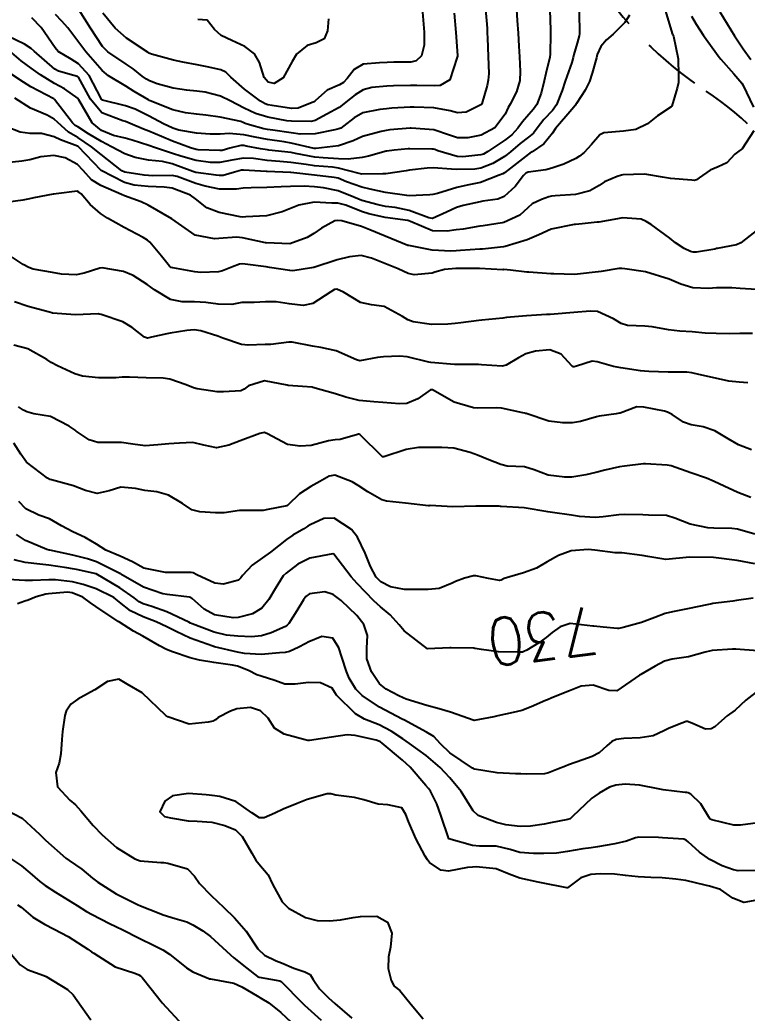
# Model space of a CAD drawing. Header units: metres. Extents: x 298520 to 308411, y 7433745 to 7450750.
# Drawn here: x 303400.5 to 303461.8, y 7440379.2 to 7440462.9 of the extents above; entities that cross this region are included whole.
import ezdxf
from ezdxf.enums import TextEntityAlignment as Align

# ---------------------------------------------------------------- set-up
doc = ezdxf.new("R2010")
doc.units = ezdxf.units.M
doc.header["$LTSCALE"] = 10
doc.linetypes.add('DASHED', pattern=[0.75, 0.5, -0.25])
for name, color, linetype in [('Cotas', 45, 'Continuous'), ('Curvas de Nivel 1m', 11, 'Continuous'), ('Curvas de Nivel 5m', 15, 'Continuous'), ('Vias Secundárias', 230, 'DASHED')]:
    doc.layers.add(name, color=color, linetype=linetype)
doc.styles.add('Style-STANDARD', font='STANDARD.shx')

msp = doc.modelspace()

# ---------------------------------------------------------------- linework, layer by layer
at = {"layer": 'Curvas de Nivel 1m', "flags": 128}
for points, elevation in [([(303445.165, 7440463.763), (303445.217, 7440462.031), (303445.22, 7440461.763), (303445.209, 7440460.01), (303445.171, 7440459.763), (303444.817, 7440458.389), (303444.696, 7440457.767), (303444.451, 7440456.736), (303444.077, 7440455.773), (303443.802, 7440455.373), (303443.394, 7440454.938), (303442.85, 7440454.324), (303442.478, 7440453.789), (303441.959, 7440453.213), (303441.373, 7440452.763), (303439.948, 7440451.821), (303439.584, 7440451.602), (303439.358, 7440451.53), (303437.835, 7440451.366), (303437.356, 7440451.402), (303435.713, 7440451.875), (303435.461, 7440451.976), (303435.364, 7440452.01), (303435.224, 7440452.022), (303433.364, 7440452.035), (303433.237, 7440452.028), (303432.043, 7440451.913), (303431.431, 7440451.851), (303431.362, 7440451.837), (303429.869, 7440451.429), (303429.353, 7440451.305), (303428.157, 7440451.156), (303427.351, 7440451.198), (303426.067, 7440451.275), (303425.353, 7440451.346), (303423.719, 7440451.655), (303423.358, 7440451.716), (303421.468, 7440451.932), (303421.362, 7440451.948), (303420.776, 7440452.049), (303419.57, 7440452.272), (303419.365, 7440452.315), (303419.12, 7440452.318), (303418.197, 7440452.082), (303417.543, 7440451.905), (303417.36, 7440451.889), (303415.518, 7440451.96), (303415.361, 7440451.987), (303414.891, 7440452.125), (303413.368, 7440452.688), (303412.437, 7440453.084), (303411.377, 7440453.53), (303410.917, 7440453.705), (303409.796, 7440454.184), (303409.385, 7440454.352), (303409.174, 7440454.405), (303407.396, 7440455.086), (303406.45, 7440456.22), (303405.431, 7440458.069), (303405.349, 7440458.149), (303405.034, 7440458.236), (303403.761, 7440458.58), (303403.438, 7440458.753), (303401.713, 7440460.277), (303401.456, 7440460.498), (303400.872, 7440460.878), (303399.471, 7440461.543)], 743), ([(303447.629, 7440463.601), (303447.679, 7440461.728), (303447.651, 7440461.557), (303447.471, 7440460.955), (303447.188, 7440460.003), (303447.135, 7440459.735), (303447.023, 7440459.31), (303446.457, 7440457.745), (303446.202, 7440456.968), (303445.741, 7440455.755), (303445.398, 7440455.28), (303444.659, 7440454.499), (303444.104, 7440453.773), (303443.782, 7440453.373), (303443.375, 7440453.03), (303442.681, 7440452.476), (303441.86, 7440451.795), (303441.582, 7440451.575), (303441.357, 7440451.405), (303440.353, 7440450.81), (303439.342, 7440450.412), (303438.853, 7440450.322), (303437.34, 7440450.294), (303436.872, 7440450.325), (303435.341, 7440450.429), (303434.817, 7440450.409), (303433.338, 7440450.234), (303433.047, 7440450.194), (303431.333, 7440449.935), (303431.317, 7440449.937), (303431.094, 7440449.924), (303429.332, 7440449.908), (303429.094, 7440449.952), (303427.34, 7440450.412), (303426.839, 7440450.479), (303425.342, 7440450.615), (303424.638, 7440450.713), (303423.346, 7440450.88), (303422.406, 7440450.97), (303421.348, 7440451.068), (303420.188, 7440451.22), (303419.35, 7440451.239), (303418.356, 7440451.072), (303417.345, 7440450.9), (303416.555, 7440450.891), (303415.347, 7440451.063), (303414.076, 7440451.409), (303413.356, 7440451.65), (303411.856, 7440452.155), (303411.364, 7440452.317), (303409.953, 7440452.766), (303409.37, 7440452.929), (303408.4, 7440453.173), (303407.377, 7440453.587), (303406.586, 7440454.218), (303405.477, 7440456.164), (303405.443, 7440456.23), (303405.413, 7440456.271), (303404.27, 7440457.096), (303403.426, 7440457.537), (303402.222, 7440458.272), (303401.439, 7440458.848), (303400.616, 7440459.463), (303399.611, 7440460.308)], 742), ([(303451.88, 7440463.296), (303451.493, 7440462.699), (303450.506, 7440461.695), (303449.955, 7440461.226), (303449.467, 7440460.677), (303449.17, 7440460), (303449.092, 7440459.714), (303448.748, 7440458.408), (303448.498, 7440457.719), (303448.155, 7440456.99), (303447.405, 7440455.85), (303447.367, 7440455.767), (303447.343, 7440455.731), (303447.021, 7440455.358), (303445.654, 7440453.756), (303445.379, 7440453.362), (303444.667, 7440452.47), (303443.691, 7440451.777), (303443.474, 7440451.666), (303443.36, 7440451.595), (303442.347, 7440450.791), (303441.336, 7440450.024), (303441.195, 7440449.943), (303440.899, 7440449.807), (303439.327, 7440449.205), (303438.203, 7440448.962), (303437.322, 7440448.776), (303435.704, 7440448.262), (303435.316, 7440448.175), (303435.041, 7440448.157), (303433.315, 7440448.087), (303433.123, 7440448.093), (303431.317, 7440448.365), (303430.025, 7440448.645), (303429.321, 7440448.805), (303428.027, 7440449.261), (303427.329, 7440449.552), (303426.989, 7440449.634), (303425.331, 7440449.813), (303423.594, 7440450.017), (303423.333, 7440450.046), (303423.304, 7440450.05), (303421.334, 7440450.12), (303421.253, 7440450.123), (303419.336, 7440450.245), (303419.176, 7440450.231), (303418.585, 7440450.077), (303417.62, 7440449.797), (303417.33, 7440449.784), (303417.055, 7440449.819), (303415.332, 7440450.054), (303415.084, 7440450.122), (303413.342, 7440450.774), (303412.52, 7440450.974), (303411.347, 7440451.091), (303410.223, 7440451.304), (303409.354, 7440451.626), (303408.229, 7440452.201), (303407.367, 7440452.661), (303406.285, 7440453.31), (303405.379, 7440453.885), (303405.168, 7440454.02), (303404.935, 7440454.237), (303403.412, 7440456.2), (303403.349, 7440456.261), (303401.423, 7440457.274), (303400.789, 7440457.652), (303399.818, 7440458.304)], 741), ([(303442.359, 7440463.791), (303442.423, 7440462.861), (303442.492, 7440461.79), (303442.548, 7440460.707), (303442.602, 7440459.789), (303442.677, 7440458.552), (303442.631, 7440457.788), (303442.35, 7440456.859), (303441.816, 7440455.796), (303441.668, 7440455.53), (303441.395, 7440454.97), (303440.524, 7440453.813), (303439.377, 7440453.2), (303438.254, 7440452.961), (303437.374, 7440452.98), (303436.706, 7440453.19), (303435.38, 7440453.627), (303433.488, 7440453.792), (303433.382, 7440453.788), (303431.668, 7440453.629), (303431.38, 7440453.586), (303430.954, 7440453.502), (303429.374, 7440453.079), (303428.602, 7440452.726), (303427.366, 7440452.305), (303425.437, 7440452.073), (303425.364, 7440452.062), (303425.295, 7440452.069), (303423.368, 7440452.529), (303422.762, 7440452.633), (303421.371, 7440452.817), (303420.329, 7440453.012), (303419.374, 7440453.213), (303418.125, 7440453.333), (303417.375, 7440453.286), (303416.536, 7440453.264), (303415.375, 7440453.363), (303413.902, 7440453.61), (303413.379, 7440453.784), (303412.611, 7440454.148), (303411.392, 7440454.787), (303410.208, 7440455.37), (303409.405, 7440455.672), (303407.469, 7440456.152), (303407.412, 7440456.177), (303407.385, 7440456.21), (303407.355, 7440456.269), (303406.324, 7440458.221), (303405.443, 7440459.205), (303404.814, 7440459.607), (303403.736, 7440460.256), (303403.457, 7440460.552), (303402.291, 7440462.272), (303401.491, 7440463.087)], 744), ([(303437.108, 7440463.464), (303437.241, 7440461.854), (303437.397, 7440459.908), (303437.385, 7440459.851), (303437.357, 7440459.756), (303436.744, 7440457.86), (303435.926, 7440457.371), (303435.425, 7440457.338), (303433.943, 7440457.377), (303433.425, 7440457.371), (303431.993, 7440457.345), (303431.424, 7440457.317), (303430.162, 7440457.199), (303429.419, 7440457.002), (303428.772, 7440456.597), (303427.981, 7440455.964), (303427.658, 7440455.71), (303427.399, 7440455.534), (303426.38, 7440454.972), (303425.387, 7440454.43), (303425.046, 7440454.343), (303423.386, 7440454.369), (303423.005, 7440454.406), (303421.39, 7440454.707), (303420.363, 7440455.026), (303419.397, 7440455.46), (303418.232, 7440456.082), (303417.409, 7440456.487), (303416.122, 7440456.812), (303415.421, 7440456.901), (303414.551, 7440456.999), (303413.423, 7440457.166), (303412.065, 7440457.515), (303411.429, 7440457.766), (303411.173, 7440457.907), (303410.814, 7440458.169), (303410.039, 7440458.781), (303409.443, 7440459.182), (303407.909, 7440460.205), (303407.46, 7440460.669), (303406.439, 7440462.22), (303405.498, 7440463.717)], 746), ([(303434.41, 7440463.891), (303434.49, 7440462.893), (303434.567, 7440461.889), (303434.582, 7440460.773), (303434.358, 7440459.891), (303433.898, 7440459.446), (303433.447, 7440459.347), (303432.026, 7440459.335), (303431.447, 7440459.313), (303430.817, 7440459.3), (303429.445, 7440459.191), (303428.666, 7440458.733), (303428.075, 7440457.964), (303427.764, 7440457.631), (303427.425, 7440457.442), (303426.408, 7440456.995), (303425.405, 7440456.121), (303425.346, 7440456.058), (303425.27, 7440456.001), (303423.956, 7440455.456), (303423.397, 7440455.426), (303421.75, 7440455.686), (303421.4, 7440455.756), (303421.184, 7440455.826), (303420.783, 7440456.049), (303419.418, 7440457.074), (303418.275, 7440458.082), (303417.85, 7440458.499), (303417.439, 7440458.708), (303416.273, 7440458.94), (303415.443, 7440459.109), (303414.234, 7440459.343), (303413.447, 7440459.515), (303411.596, 7440460.014), (303411.452, 7440460.072), (303411.395, 7440460.103), (303411.301, 7440460.162), (303409.471, 7440461.369), (303408.533, 7440462.2), (303407.496, 7440463.469)], 747), ([(303457.108, 7440463.225), (303457.492, 7440462.547), (303458.132, 7440461.604), (303459.455, 7440459.762), (303459.593, 7440459.589), (303460.666, 7440458.353), (303461.34, 7440457.571), (303461.431, 7440457.442), (303462.345, 7440455.556)], 739), ([(303459.503, 7440463.59), (303460.748, 7440461.577), (303461.466, 7440460.458), (303462.101, 7440459.56)], 738), ([(303426.511, 7440463.003), (303426.424, 7440461.986), (303426.15, 7440461.313), (303425.467, 7440460.971), (303424.718, 7440460.754), (303423.814, 7440460.016), (303423.447, 7440459.404), (303422.689, 7440458.027), (303421.923, 7440457.537), (303421.427, 7440457.674), (303421.076, 7440458.045), (303420.706, 7440459.312), (303420.27, 7440460.058), (303419.462, 7440460.659), (303418.367, 7440461.183), (303417.476, 7440461.605), (303416.893, 7440462.099), (303416.27, 7440462.888), (303415.491, 7440462.958)], 748), ([(303462.369, 7440453.555), (303461.368, 7440452.052), (303461.1, 7440451.839), (303460.774, 7440451.576), (303460.083, 7440450.852), (303459.347, 7440450.521), (303458.692, 7440450.248), (303457.765, 7440449.606), (303457.521, 7440449.418), (303457.331, 7440449.381), (303457.124, 7440449.406), (303455.332, 7440449.541), (303454.652, 7440449.647), (303453.336, 7440449.88), (303453.107, 7440449.893), (303451.335, 7440449.852), (303451.2, 7440449.826), (303450.842, 7440449.695), (303449.781, 7440449.252), (303449.325, 7440448.961), (303448.543, 7440448.495), (303447.318, 7440448.195), (303445.629, 7440448.068), (303445.316, 7440448.05), (303445.075, 7440448.003), (303444.462, 7440447.769), (303443.691, 7440447.393), (303443.302, 7440447.055), (303442.625, 7440446.455), (303441.283, 7440445.834), (303441.266, 7440445.828), (303441.157, 7440445.811), (303439.557, 7440445.55), (303439.28, 7440445.506), (303437.86, 7440445.262), (303437.276, 7440445.203), (303436.51, 7440445.096), (303435.275, 7440445.131), (303433.433, 7440445.898), (303433.284, 7440445.971), (303433.197, 7440445.988), (303431.296, 7440446.261), (303429.904, 7440446.546), (303429.301, 7440446.744), (303427.985, 7440447.285), (303427.308, 7440447.446), (303426.792, 7440447.462), (303425.308, 7440447.528), (303424.021, 7440447.298), (303423.303, 7440447.005), (303422.601, 7440446.726), (303421.296, 7440446.391), (303419.532, 7440446.303), (303419.295, 7440446.291), (303419.063, 7440446.304), (303417.299, 7440446.68), (303416.252, 7440447.056), (303415.31, 7440447.819), (303414.877, 7440448.124), (303413.319, 7440448.728), (303412.649, 7440448.817), (303411.32, 7440448.862), (303410.122, 7440448.979), (303409.323, 7440449.201), (303407.333, 7440450.21), (303405.402, 7440452.23), (303405.363, 7440452.254), (303403.922, 7440452.805), (303403.371, 7440453.058), (303402.31, 7440453.335), (303401.373, 7440453.325), (303400.524, 7440453.442), (303399.379, 7440453.903)], 739), ([(303463.106, 7440445.543), (303461.268, 7440444.109), (303460.903, 7440443.937), (303459.263, 7440443.629), (303459.229, 7440443.624), (303459.064, 7440443.592), (303457.536, 7440443.331), (303457.26, 7440443.322), (303457.023, 7440443.376), (303456.49, 7440443.622), (303455.76, 7440444.125), (303455.272, 7440444.502), (303453.704, 7440445.656), (303453.287, 7440445.916), (303452.861, 7440446.095), (303451.291, 7440446.225), (303450.858, 7440446.126), (303449.285, 7440445.861), (303449.146, 7440445.85), (303447.88, 7440445.724), (303447.345, 7440445.667), (303447.282, 7440445.665), (303447.211, 7440445.659), (303445.278, 7440445.258), (303444.251, 7440444.792), (303443.269, 7440444.367), (303441.404, 7440443.808), (303441.263, 7440443.781), (303439.498, 7440443.59), (303439.26, 7440443.568), (303437.65, 7440443.455), (303437.259, 7440443.429), (303436.819, 7440443.417), (303435.259, 7440443.504), (303433.286, 7440443.876), (303433.263, 7440443.881), (303433.211, 7440443.901), (303431.274, 7440444.67), (303430.002, 7440445.22), (303429.286, 7440445.495), (303427.627, 7440445.967), (303427.293, 7440446.009), (303427.054, 7440445.974), (303425.926, 7440445.347), (303425.276, 7440444.895), (303424.712, 7440444.564), (303423.263, 7440444.02), (303421.264, 7440444.099), (303421.195, 7440444.11), (303419.27, 7440444.529), (303418.769, 7440444.577), (303417.269, 7440444.478), (303416.913, 7440444.451), (303415.272, 7440444.757), (303413.293, 7440446.14), (303411.304, 7440447.296), (303410.714, 7440447.576), (303409.312, 7440448.083), (303409.064, 7440448.192), (303407.32, 7440448.946), (303406.521, 7440449.419), (303405.824, 7440450.225), (303405.34, 7440450.713), (303404.312, 7440451.282), (303403.351, 7440451.488), (303402.261, 7440451.359), (303401.346, 7440451.121), (303400.647, 7440450.987), (303399.341, 7440450.867)], 738), ([(303462.585, 7440440.187), (303461.223, 7440440.268), (303460.496, 7440440.305), (303459.224, 7440440.306), (303458.549, 7440440.271), (303457.224, 7440440.325), (303456.215, 7440440.639), (303455.234, 7440441.038), (303453.243, 7440441.66), (303451.477, 7440441.919), (303451.245, 7440441.943), (303450.998, 7440441.94), (303449.489, 7440441.708), (303449.272, 7440441.68), (303449.242, 7440441.68), (303447.499, 7440441.467), (303447.239, 7440441.45), (303445.509, 7440441.486), (303445.239, 7440441.499), (303443.39, 7440441.629), (303443.241, 7440441.645), (303441.848, 7440441.801), (303441.288, 7440441.854), (303441.243, 7440441.848), (303441.205, 7440441.848), (303439.244, 7440441.952), (303439.119, 7440441.956), (303437.244, 7440441.955), (303436.287, 7440441.864), (303435.482, 7440441.634), (303435.238, 7440441.56), (303433.729, 7440441.402), (303433.237, 7440441.522), (303432.391, 7440441.909), (303431.248, 7440442.382), (303430.131, 7440442.816), (303429.254, 7440443.045), (303428.27, 7440442.942), (303427.25, 7440442.669), (303425.287, 7440442.043), (303425.243, 7440442.026), (303425.22, 7440442.023), (303425.083, 7440442.002), (303423.496, 7440441.761), (303423.239, 7440441.767), (303421.535, 7440442.037), (303421.243, 7440442.08), (303419.484, 7440442.305), (303419.246, 7440442.33), (303419.016, 7440442.302), (303418.415, 7440442.078), (303417.579, 7440441.745), (303417.236, 7440441.659), (303415.742, 7440441.606), (303415.236, 7440441.657), (303413.383, 7440441.996), (303413.241, 7440442.037), (303413.095, 7440442.141), (303412.424, 7440442.975), (303411.454, 7440444.158), (303411.265, 7440444.33), (303410.874, 7440444.561), (303409.281, 7440445.413), (303407.868, 7440446.204), (303407.297, 7440446.58), (303406.427, 7440447.346), (303405.66, 7440448.235), (303405.469, 7440448.392), (303405.315, 7440448.458), (303403.542, 7440448.258), (303403.356, 7440448.216), (303403.312, 7440448.205), (303401.678, 7440447.908), (303401.308, 7440447.835), (303400.741, 7440447.722), (303399.305, 7440447.505)], 737), ([(303462.251, 7440436.479), (303461.176, 7440436.461), (303460.303, 7440436.451), (303459.176, 7440436.454), (303458.267, 7440436.508), (303457.178, 7440436.618), (303456.132, 7440436.673), (303455.18, 7440436.769), (303453.805, 7440437.033), (303453.184, 7440437.097), (303451.713, 7440437.154), (303451.187, 7440437.317), (303450.525, 7440437.697), (303449.199, 7440438.312), (303448.566, 7440438.349), (303447.198, 7440438.252), (303445.54, 7440438.098), (303445.196, 7440438.076), (303444.888, 7440438.071), (303443.195, 7440437.97), (303441.521, 7440437.805), (303441.193, 7440437.768), (303439.439, 7440437.579), (303439.19, 7440437.557), (303437.679, 7440437.355), (303437.187, 7440437.298), (303436.574, 7440437.246), (303435.186, 7440437.218), (303433.64, 7440437.443), (303433.19, 7440437.623), (303432.76, 7440437.904), (303431.201, 7440438.731), (303430.144, 7440438.878), (303429.204, 7440439.073), (303427.777, 7440439.964), (303427.216, 7440440.205), (303427.013, 7440440.176), (303426.72, 7440439.977), (303425.203, 7440438.995), (303424.372, 7440438.837), (303423.203, 7440438.979), (303422.086, 7440439.15), (303421.204, 7440439.151), (303420.233, 7440439.084), (303419.203, 7440439.074), (303418.356, 7440438.924), (303417.202, 7440438.949), (303416.178, 7440439.08), (303415.203, 7440439.135), (303414.184, 7440439.149), (303413.205, 7440439.347), (303411.848, 7440440.154), (303411.22, 7440440.602), (303410.047, 7440441.361), (303409.236, 7440441.707), (303407.442, 7440442.006), (303407.24, 7440441.988), (303405.902, 7440441.561), (303405.23, 7440441.409), (303404.007, 7440441.477), (303403.233, 7440441.611), (303401.61, 7440441.904), (303401.239, 7440442.023), (303400.775, 7440442.287), (303399.844, 7440442.897)], 736), ([(303462.158, 7440426.648), (303461.068, 7440427.076), (303460.187, 7440427.579), (303459.08, 7440428.253), (303458.093, 7440428.589), (303457.085, 7440428.776), (303456.449, 7440428.982), (303455.486, 7440429.634), (303455.096, 7440429.84), (303454.828, 7440429.911), (303453.102, 7440430.266), (303452.493, 7440430.278), (303451.094, 7440429.748), (303451.048, 7440429.737), (303450.766, 7440429.693), (303449.314, 7440429.485), (303449.09, 7440429.437), (303447.757, 7440429.052), (303447.085, 7440428.947), (303446.272, 7440428.93), (303445.086, 7440429.079), (303443.162, 7440429.709), (303443.092, 7440429.733), (303443.057, 7440429.745), (303442.896, 7440429.783), (303441.098, 7440430.171), (303440.702, 7440430.211), (303439.098, 7440430.182), (303438.727, 7440430.205), (303437.105, 7440430.68), (303435.274, 7440431.724), (303435.121, 7440431.729), (303434.053, 7440430.946), (303433.103, 7440430.569), (303432.482, 7440430.529), (303431.104, 7440430.652), (303430.34, 7440430.702), (303429.106, 7440430.814), (303427.963, 7440431.109), (303427.114, 7440431.373), (303425.196, 7440431.925), (303425.122, 7440431.94), (303424.328, 7440432.008), (303423.124, 7440432.091), (303423.026, 7440432.118), (303421.127, 7440432.469), (303419.772, 7440432.06), (303419.402, 7440431.782), (303419.117, 7440431.645), (303417.658, 7440431.542), (303417.115, 7440431.55), (303415.434, 7440431.799), (303415.12, 7440431.893), (303414.505, 7440432.126), (303413.128, 7440432.605), (303412.576, 7440432.698), (303411.129, 7440432.731), (303409.735, 7440432.787), (303409.129, 7440432.781), (303408.586, 7440432.738), (303407.128, 7440432.722), (303405.782, 7440432.883), (303405.131, 7440433.068), (303403.665, 7440433.728), (303403.141, 7440434.021), (303402.768, 7440434.264), (303401.156, 7440435.166), (303399.984, 7440435.474)], 734), ([(303462.111, 7440422.651), (303461.018, 7440423.052), (303459.859, 7440423.582), (303459.029, 7440423.987), (303458.37, 7440424.259), (303457.04, 7440424.72), (303455.386, 7440425.297), (303455.049, 7440425.369), (303453.226, 7440425.483), (303453.05, 7440425.472), (303451.453, 7440425.278), (303451.046, 7440425.217), (303449.804, 7440424.939), (303449.039, 7440424.749), (303448.206, 7440424.547), (303447.032, 7440424.367), (303446.422, 7440424.349), (303445.035, 7440424.536), (303443.837, 7440424.976), (303443.044, 7440425.217), (303441.563, 7440425.285), (303441.047, 7440425.412), (303440.032, 7440425.82), (303439.057, 7440426.222), (303438.447, 7440426.448), (303437.062, 7440426.805), (303436.06, 7440426.862), (303435.063, 7440426.86), (303434.088, 7440426.864), (303433.061, 7440426.679), (303431.185, 7440426.059), (303431.054, 7440426.079), (303429.144, 7440427.949), (303429.073, 7440427.975), (303429.046, 7440427.977), (303428.943, 7440427.951), (303427.503, 7440427.531), (303427.068, 7440427.514), (303426.5, 7440427.411), (303425.063, 7440427.024), (303424.114, 7440426.958), (303423.064, 7440427.119), (303421.317, 7440428.038), (303421.074, 7440428.126), (303420.722, 7440428.045), (303419.066, 7440427.421), (303418.096, 7440427.046), (303417.06, 7440426.817), (303416.007, 7440427.05), (303415.064, 7440427.269), (303413.961, 7440427.234), (303413.063, 7440427.167), (303412.135, 7440427.076), (303411.061, 7440427.009), (303410.03, 7440427.143), (303409.064, 7440427.265), (303407.993, 7440427.271), (303407.064, 7440427.269), (303406.345, 7440427.5), (303405.238, 7440428.238), (303405.145, 7440428.31), (303405.074, 7440428.362), (303404.66, 7440428.661), (303403.085, 7440429.465), (303401.664, 7440429.697), (303401.089, 7440429.877), (303400.812, 7440430.006), (303400.373, 7440430.291)], 733), ([(303462.46, 7440419.548), (303460.979, 7440419.975), (303460.521, 7440420.034), (303458.98, 7440420.044), (303458.496, 7440420.079), (303456.985, 7440420.387), (303455.718, 7440420.903), (303454.995, 7440421.129), (303453.492, 7440421.158), (303452.996, 7440421.167), (303451.471, 7440421.207), (303450.995, 7440421.187), (303449.674, 7440421.022), (303448.992, 7440420.961), (303447.68, 7440421.036), (303446.994, 7440421.142), (303445.382, 7440421.369), (303444.998, 7440421.42), (303443.003, 7440421.78), (303441.063, 7440421.869), (303441.004, 7440421.879), (303440.902, 7440421.913), (303439.004, 7440421.905), (303438.931, 7440421.903), (303437.003, 7440421.85), (303435.081, 7440421.956), (303435.004, 7440421.951), (303434.935, 7440421.949), (303433.006, 7440422.162), (303431.409, 7440422.326), (303431.008, 7440422.442), (303429.839, 7440423.118), (303429.02, 7440423.657), (303428.501, 7440423.955), (303427.031, 7440424.528), (303426.561, 7440424.446), (303425.772, 7440423.989), (303425.019, 7440423.571), (303424.071, 7440422.951), (303423.107, 7440422.019), (303423.052, 7440421.969), (303423.002, 7440421.949), (303421.408, 7440421.624), (303420.995, 7440421.537), (303419.505, 7440421.555), (303418.995, 7440421.54), (303417.728, 7440421.346), (303416.992, 7440421.347), (303415.66, 7440421.443), (303414.995, 7440421.603), (303414.205, 7440422.128), (303413.01, 7440422.842), (303412.036, 7440423.127), (303411.014, 7440423.238), (303410.237, 7440423.394), (303409.016, 7440423.499), (303408.017, 7440423.196), (303407.011, 7440422.968), (303406.025, 7440423.237), (303405.017, 7440423.622), (303403.158, 7440424.122), (303403.022, 7440424.167), (303402.826, 7440424.262), (303401.043, 7440425.607), (303400.572, 7440426.287), (303399.985, 7440427.219)], 732), ([(303462.45, 7440417.049), (303460.951, 7440417.341), (303458.953, 7440417.59), (303456.953, 7440417.61), (303454.951, 7440417.402), (303453.42, 7440417.655), (303452.954, 7440417.761), (303451.244, 7440417.974), (303450.956, 7440417.969), (303450.68, 7440417.968), (303448.958, 7440418.194), (303448.409, 7440418.265), (303446.957, 7440418.13), (303445.89, 7440417.746), (303444.947, 7440417.203), (303444.035, 7440416.676), (303442.938, 7440416.28), (303441.319, 7440415.804), (303441.059, 7440415.68), (303440.93, 7440415.633), (303440.002, 7440415.819), (303438.935, 7440416.032), (303438.732, 7440416.035), (303437.986, 7440415.839), (303437.213, 7440415.563), (303436.926, 7440415.414), (303435.828, 7440414.958), (303434.918, 7440414.891), (303433.926, 7440414.881), (303432.917, 7440414.872), (303431.742, 7440415.097), (303430.927, 7440415.531), (303430.537, 7440415.934), (303430.056, 7440416.825), (303429.612, 7440417.943), (303428.966, 7440419.305), (303428.463, 7440419.955), (303426.987, 7440420.888), (303426.107, 7440420.862), (303424.978, 7440420.348), (303424.759, 7440420.219), (303424.419, 7440420.006), (303423.511, 7440419.471), (303422.964, 7440419.092), (303421.632, 7440418.04), (303420.948, 7440417.548), (303420.073, 7440416.928), (303419.268, 7440416.067), (303419.132, 7440415.866), (303418.927, 7440415.67), (303417.664, 7440415.34), (303416.923, 7440415.418), (303415.425, 7440416.113), (303415.097, 7440416.28), (303414.935, 7440416.308), (303414.747, 7440416.309), (303412.935, 7440416.304), (303412.774, 7440416.302), (303410.938, 7440416.669), (303409.978, 7440417.209), (303408.948, 7440417.693), (303407.75, 7440418.202), (303406.958, 7440418.698), (303406.01, 7440419.27), (303404.968, 7440419.739), (303404.001, 7440420.25), (303402.982, 7440420.847), (303402.092, 7440421.163), (303400.994, 7440421.671), (303400.393, 7440422.289)], 731), ([(303462.7, 7440409.697), (303460.857, 7440409.852), (303460.573, 7440409.857), (303458.855, 7440409.74), (303458.728, 7440409.719), (303458.275, 7440409.599), (303456.849, 7440409.216), (303455.48, 7440409), (303454.845, 7440408.834), (303454.059, 7440408.429), (303452.833, 7440407.718), (303452.739, 7440407.661), (303450.819, 7440406.329), (303450.139, 7440406.377), (303448.824, 7440406.828), (303447.803, 7440406.74), (303446.819, 7440406.345), (303445.345, 7440405.752), (303444.977, 7440405.592), (303444.809, 7440405.516), (303443.597, 7440404.976), (303442.797, 7440404.689), (303442.073, 7440404.511), (303440.789, 7440404.226), (303440.452, 7440404.149), (303438.783, 7440403.83), (303436.793, 7440404.545), (303435.852, 7440404.81), (303434.801, 7440405.106), (303433.065, 7440405.642), (303432.81, 7440405.736), (303432.434, 7440405.906), (303431.38, 7440406.483), (303430.823, 7440406.926), (303430.129, 7440407.937), (303429.749, 7440409.036), (303429.745, 7440409.941), (303429.798, 7440411.011), (303429.48, 7440411.944), (303428.89, 7440412.689), (303427.587, 7440413.963), (303426.91, 7440414.47), (303426.206, 7440414.688), (303424.911, 7440414.531), (303424.613, 7440414.298), (303424.411, 7440414.005), (303423.831, 7440413.073), (303423.171, 7440412.017), (303423.034, 7440411.865), (303422.879, 7440411.771), (303421.687, 7440411.222), (303420.867, 7440410.98), (303420.026, 7440410.898), (303418.866, 7440410.939), (303417.907, 7440411.04), (303416.871, 7440411.288), (303415.004, 7440411.995), (303414.882, 7440412.046), (303414.735, 7440412.121), (303412.892, 7440413), (303411.609, 7440413.439), (303410.898, 7440413.66), (303410.563, 7440413.829), (303410.12, 7440414.172), (303408.916, 7440415.036), (303406.933, 7440416.21), (303405.264, 7440416.563), (303404.937, 7440416.638), (303404.46, 7440416.722), (303402.94, 7440416.927), (303402.184, 7440417.025), (303400.942, 7440417.157), (303400.027, 7440417.377)], 729), ([(303462.822, 7440406.424), (303461.697, 7440405.557), (303461.253, 7440405.116), (303460.8, 7440404.72), (303460.128, 7440404.242), (303459.38, 7440403.584), (303459.073, 7440403.294), (303458.778, 7440403.143), (303458.294, 7440403.113), (303457.129, 7440403.615), (303456.785, 7440403.755), (303456.65, 7440403.756), (303456.301, 7440403.625), (303455.235, 7440403.179), (303454.776, 7440402.952), (303453.873, 7440402.547), (303452.77, 7440402.367), (303451.417, 7440402.328), (303450.768, 7440402.245), (303450.389, 7440402.071), (303449.975, 7440401.698), (303449.336, 7440401.123), (303448.749, 7440400.791), (303447.957, 7440400.51), (303446.738, 7440400.085), (303446.488, 7440399.991), (303445.885, 7440399.748), (303445.061, 7440399.425), (303444.729, 7440399.353), (303443.195, 7440399.308), (303442.728, 7440399.327), (303442.275, 7440399.334), (303440.729, 7440399.428), (303438.817, 7440399.744), (303438.732, 7440399.78), (303438.657, 7440399.831), (303436.752, 7440401.123), (303435.964, 7440401.862), (303435.381, 7440402.483), (303434.773, 7440402.866), (303432.848, 7440403.899), (303432.783, 7440403.932), (303432.723, 7440403.962), (303430.798, 7440404.96), (303429.344, 7440405.945), (303428.818, 7440406.492), (303428.266, 7440407.394), (303428.028, 7440407.958), (303427.63, 7440409.177), (303427.37, 7440409.965), (303426.865, 7440410.785), (303425.94, 7440410.911), (303424.86, 7440410.48), (303424.553, 7440410.308), (303424.009, 7440410.008), (303423.217, 7440409.649), (303422.849, 7440409.581), (303422.371, 7440409.55), (303420.847, 7440409.413), (303419.422, 7440409.49), (303418.848, 7440409.612), (303416.887, 7440410.056), (303416.853, 7440410.065), (303416.829, 7440410.067), (303416.762, 7440410.091), (303414.863, 7440410.779), (303413.662, 7440411.341), (303412.879, 7440411.739), (303411.994, 7440412.149), (303410.887, 7440412.573), (303409.806, 7440413.091), (303408.899, 7440413.826), (303408.418, 7440414.195), (303406.914, 7440414.926), (303405.842, 7440415.304), (303404.922, 7440415.527), (303403.494, 7440415.685), (303402.924, 7440415.684), (303401.56, 7440415.637), (303400.923, 7440415.636), (303399.502, 7440415.723)], 728), ([(303462.688, 7440395.201), (303461.247, 7440394.999), (303460.684, 7440395.009), (303458.818, 7440395.462), (303458.692, 7440395.525), (303458.631, 7440395.591), (303457.901, 7440396.798), (303457.04, 7440397.615), (303456.841, 7440397.745), (303456.714, 7440397.771), (303456.563, 7440397.773), (303454.716, 7440397.98), (303454.294, 7440398.067), (303452.72, 7440398.387), (303451.507, 7440398.464), (303450.72, 7440398.389), (303450.207, 7440398.206), (303449.321, 7440397.704), (303448.95, 7440397.468), (303448.709, 7440397.278), (303447.086, 7440395.734), (303446.872, 7440395.555), (303446.689, 7440395.491), (303445.231, 7440395.208), (303444.683, 7440395.082), (303443.528, 7440394.924), (303442.68, 7440394.909), (303441.451, 7440395.028), (303440.684, 7440395.236), (303439.139, 7440395.826), (303438.697, 7440396.211), (303437.69, 7440397.84), (303436.725, 7440399.013), (303436.317, 7440399.445), (303435.919, 7440399.862), (303434.748, 7440400.873), (303433.327, 7440401.894), (303432.767, 7440402.285), (303431.801, 7440402.942), (303430.778, 7440403.473), (303429.537, 7440403.942), (303428.789, 7440404.386), (303427.18, 7440405.966), (303427.041, 7440406.193), (303426.819, 7440406.574), (303425.847, 7440407.009), (303424.823, 7440407.04), (303423.704, 7440406.894), (303422.822, 7440406.905), (303421.991, 7440407.198), (303420.828, 7440407.571), (303420.476, 7440407.7), (303419.775, 7440408.061), (303418.836, 7440408.407), (303418.408, 7440408.504), (303416.839, 7440408.73), (303415.643, 7440408.91), (303414.843, 7440409.125), (303413.361, 7440409.63), (303412.858, 7440409.82), (303412.271, 7440410.146), (303410.871, 7440410.95), (303410.074, 7440411.371), (303408.882, 7440412.12), (303408.781, 7440412.191), (303406.895, 7440413.441), (303406.451, 7440413.769), (303405.812, 7440414.226), (303404.908, 7440414.607), (303404.501, 7440414.653), (303402.907, 7440414.509), (303402.692, 7440414.477), (303401.869, 7440414.27), (303401.183, 7440413.994), (303400.899, 7440413.887), (303400.283, 7440413.675)], 727), ([(303462.638, 7440391.191), (303461.03, 7440391.171), (303460.638, 7440391.238), (303459.684, 7440391.58), (303458.648, 7440392.112), (303457.78, 7440392.729), (303456.84, 7440393.617), (303456.665, 7440393.751), (303456.47, 7440393.818), (303454.668, 7440393.954), (303454.341, 7440393.97), (303452.668, 7440393.986), (303452.392, 7440393.939), (303451.626, 7440393.676), (303450.66, 7440393.428), (303449.189, 7440393.173), (303448.657, 7440393.098), (303447.937, 7440393.003), (303446.653, 7440392.796), (303445.741, 7440392.66), (303444.652, 7440392.626), (303443.793, 7440392.627), (303442.652, 7440392.71), (303441.821, 7440392.959), (303440.657, 7440393.239), (303439.243, 7440393.238), (303438.657, 7440393.286), (303436.663, 7440393.85), (303435.978, 7440395.861), (303435.636, 7440396.8), (303435.101, 7440397.874), (303434.934, 7440398.096), (303434.718, 7440398.362), (303433.392, 7440399.893), (303432.742, 7440400.482), (303431.036, 7440401.926), (303430.881, 7440402.045), (303430.765, 7440402.106), (303430.521, 7440402.177), (303428.769, 7440402.57), (303428.089, 7440402.637), (303426.768, 7440402.44), (303424.905, 7440402.138), (303424.764, 7440402.151), (303424.55, 7440402.217), (303422.77, 7440402.687), (303421.947, 7440403.204), (303421.421, 7440404.04), (303420.792, 7440404.655), (303419.923, 7440404.932), (303418.794, 7440404.826), (303418.238, 7440404.628), (303417.216, 7440404.086), (303416.973, 7440403.896), (303416.78, 7440403.79), (303416.368, 7440403.686), (303414.777, 7440403.517), (303412.955, 7440404.138), (303412.785, 7440404.266), (303410.813, 7440406.17), (303409.552, 7440406.911), (303408.824, 7440407.324), (303407.889, 7440407.133), (303406.815, 7440406.433), (303406.454, 7440406.215), (303405.393, 7440405.643), (303404.798, 7440405.215), (303404.406, 7440404.627), (303404.296, 7440404.245), (303404.093, 7440402.923), (303404.03, 7440402.247), (303403.96, 7440401.039), (303403.802, 7440400.249), (303403.534, 7440399.448), (303403.654, 7440398.251), (303404.702, 7440397.106), (303405.186, 7440396.721), (303405.629, 7440396.226), (303406.674, 7440394.979), (303407.428, 7440394.202), (303408.652, 7440393.135), (303410.182, 7440392.175), (303410.641, 7440392.017), (303412.373, 7440391.877), (303412.64, 7440391.853), (303412.975, 7440391.802), (303414.635, 7440391.316), (303415.22, 7440390.702), (303415.622, 7440390.105), (303416.608, 7440389.07), (303417.677, 7440388.079), (303418.584, 7440387.209), (303419.583, 7440386.06), (303420.551, 7440384.592), (303421.113, 7440384.041), (303422.097, 7440383.586), (303422.537, 7440383.41), (303423.597, 7440382.944), (303424.529, 7440382.647), (303424.96, 7440382.426), (303425.22, 7440381.99), (303425.753, 7440381.219), (303426.508, 7440380.447), (303427.037, 7440379.965), (303428.485, 7440378.726)], 726), ([(303399.334, 7440396.3), (303400.683, 7440395.597), (303402.14, 7440394.265), (303402.399, 7440394.002), (303402.658, 7440393.755), (303404.37, 7440392.243), (303404.641, 7440392.04), (303405.707, 7440391.297), (303406.626, 7440390.556), (303407.061, 7440390.206), (303408.608, 7440389.211), (303410.468, 7440388.298), (303410.594, 7440388.247), (303410.795, 7440388.167), (303412.094, 7440387.653), (303412.586, 7440387.452), (303413.575, 7440387.138), (303414.58, 7440386.848), (303415.062, 7440386.597), (303415.912, 7440386.1), (303416.566, 7440385.636), (303418.244, 7440384.073), (303418.54, 7440383.821), (303419.632, 7440382.959), (303420.525, 7440382.249), (303420.665, 7440382.188), (303421.633, 7440382.033), (303422.395, 7440381.895), (303422.521, 7440381.83), (303424.327, 7440380.002), (303424.5, 7440379.833), (303425.89, 7440378.571)], 727), ([(303399.531, 7440392.301), (303400.636, 7440391.585), (303401.342, 7440390.992), (303402.163, 7440390.267), (303402.618, 7440389.925), (303403.491, 7440389.37), (303404.6, 7440388.688), (303405.314, 7440388.229), (303406.112, 7440387.741), (303406.586, 7440387.482), (303408.042, 7440386.732), (303408.576, 7440386.468), (303409.16, 7440386.184), (303410.563, 7440385.484), (303411.827, 7440384.878), (303412.548, 7440384.507), (303413.116, 7440384.134), (303414.532, 7440382.985), (303415.07, 7440382.654), (303416.415, 7440382.092), (303416.491, 7440382.059), (303416.523, 7440382.054), (303416.568, 7440382.044), (303418.519, 7440381.677), (303419.213, 7440381.366), (303420.509, 7440380.609), (303420.872, 7440380.41), (303421.473, 7440380.035), (303422.491, 7440379.203), (303423.786, 7440378.007)], 728), ([(303400.3, 7440388.293), (303400.591, 7440388.088), (303401.573, 7440387.265), (303402.577, 7440386.65), (303403.396, 7440386.252), (303404.564, 7440385.625), (303406.209, 7440384.554), (303406.545, 7440384.329), (303406.721, 7440384.208), (303408.532, 7440383.059), (303410.18, 7440382.52), (303410.525, 7440382.386), (303410.662, 7440382.306), (303410.816, 7440382.166), (303411.558, 7440381.199), (303412.408, 7440380.141), (303412.501, 7440380.034), (303414.25, 7440378.122)], 729)]:
    msp.add_lwpolyline(points, dxfattribs=dict(at, elevation=elevation))
at = {"layer": 'Curvas de Nivel 5m', "flags": 128}
for points, elevation in [([(303454.922, 7440463.646), (303455.484, 7440461.766), (303455.517, 7440461.673), (303455.533, 7440461.639), (303455.592, 7440461.528), (303455.984, 7440459.632), (303456.025, 7440458.217), (303456.003, 7440457.631), (303455.897, 7440457.161), (303455.446, 7440455.639), (303455.402, 7440455.582), (303454.234, 7440454.812), (303453.388, 7440454.14), (303452.408, 7440453.675), (303451.381, 7440453.523), (303449.708, 7440453.378), (303449.378, 7440453.21), (303448.693, 7440452.394), (303448.067, 7440451.723), (303447.667, 7440451.419), (303447.355, 7440451.227), (303446.336, 7440450.758), (303445.343, 7440450.411), (303444.825, 7440450.28), (303443.337, 7440450.066), (303443.143, 7440449.975), (303442.952, 7440449.784), (303442.259, 7440448.855), (303441.315, 7440448.011), (303440.792, 7440447.808), (303439.524, 7440447.614), (303439.309, 7440447.577), (303437.875, 7440447.273), (303437.302, 7440447.097), (303436.448, 7440446.711), (303435.287, 7440446.169), (303434.963, 7440446.208), (303433.297, 7440446.84), (303432.134, 7440447.079), (303431.306, 7440447.189), (303430.688, 7440447.31), (303429.31, 7440447.681), (303428.635, 7440447.957), (303427.318, 7440448.498), (303426.084, 7440448.752), (303425.321, 7440448.832), (303424.446, 7440448.885), (303423.321, 7440448.859), (303422.52, 7440448.828), (303421.32, 7440448.781), (303419.999, 7440448.739), (303419.319, 7440448.709), (303418.756, 7440448.639), (303417.318, 7440448.644), (303416.102, 7440448.89), (303415.323, 7440449.115), (303413.765, 7440449.699), (303413.329, 7440449.797), (303411.712, 7440449.773), (303411.329, 7440449.778), (303410.977, 7440449.813), (303409.332, 7440450.081), (303409.077, 7440450.193), (303407.353, 7440451.547), (303406.545, 7440452.218), (303405.371, 7440452.99), (303404.587, 7440453.453), (303403.68, 7440454.256), (303403.387, 7440454.536), (303402.792, 7440454.866), (303401.401, 7440455.467), (303400.066, 7440456.3)], 740), ([(303439.74, 7440463.826), (303439.872, 7440462.21), (303439.897, 7440461.824), (303439.923, 7440461.377), (303439.981, 7440459.822), (303440.013, 7440458.396), (303439.976, 7440457.822), (303439.873, 7440457.376), (303439.436, 7440455.829), (303439.402, 7440455.778), (303438.115, 7440455.123), (303437.395, 7440455.08), (303436.779, 7440455.241), (303435.399, 7440455.505), (303433.742, 7440455.554), (303433.399, 7440455.542), (303431.854, 7440455.46), (303431.398, 7440455.423), (303430.832, 7440455.363), (303429.394, 7440455.062), (303428.681, 7440454.666), (303427.795, 7440453.966), (303427.555, 7440453.794), (303427.381, 7440453.73), (303427.058, 7440453.653), (303425.376, 7440453.295), (303424.108, 7440453.281), (303423.377, 7440453.387), (303421.807, 7440453.607), (303421.379, 7440453.659), (303421.062, 7440453.727), (303419.857, 7440454.063), (303419.497, 7440454.181), (303419.385, 7440454.232), (303419.125, 7440454.333), (303417.389, 7440454.722), (303416.162, 7440454.88), (303415.395, 7440454.956), (303414.447, 7440455.079), (303413.401, 7440455.339), (303411.489, 7440456.082), (303411.412, 7440456.118), (303411.335, 7440456.161), (303410.128, 7440456.887), (303409.424, 7440457.317), (303407.965, 7440458.205), (303407.437, 7440458.632), (303406.061, 7440460.224), (303405.465, 7440461.015), (303404.527, 7440462.244), (303404.038, 7440462.801), (303403.494, 7440463.377)], 745), ([(303461.867, 7440432.295), (303461.131, 7440432.361), (303460.255, 7440432.456), (303459.134, 7440432.689), (303457.738, 7440433.003), (303457.138, 7440433.139), (303456.717, 7440433.194), (303455.139, 7440433.21), (303453.525, 7440433.271), (303453.139, 7440433.295), (303452.803, 7440433.329), (303451.142, 7440433.573), (303450.545, 7440433.696), (303449.147, 7440434.087), (303448.727, 7440434.135), (303447.409, 7440433.727), (303447.213, 7440433.658), (303447.142, 7440433.648), (303447.083, 7440433.672), (303447.029, 7440433.732), (303446.121, 7440434.714), (303445.163, 7440435.085), (303443.96, 7440434.973), (303443.157, 7440434.744), (303442.513, 7440434.429), (303441.482, 7440433.805), (303441.142, 7440433.706), (303439.416, 7440433.827), (303439.143, 7440433.86), (303439.114, 7440433.86), (303437.143, 7440433.85), (303435.145, 7440434.034), (303434.964, 7440434.064), (303433.152, 7440434.489), (303432.492, 7440434.567), (303431.151, 7440434.491), (303430.641, 7440434.437), (303429.146, 7440434.175), (303428.859, 7440434.242), (303427.158, 7440434.999), (303425.86, 7440435.292), (303425.164, 7440435.414), (303423.45, 7440435.736), (303423.169, 7440435.739), (303421.65, 7440435.551), (303421.165, 7440435.527), (303419.749, 7440435.477), (303419.165, 7440435.553), (303417.605, 7440436.086), (303417.175, 7440436.25), (303415.759, 7440436.692), (303415.179, 7440436.768), (303414.579, 7440436.726), (303413.176, 7440436.494), (303412.873, 7440436.446), (303411.594, 7440436.156), (303411.248, 7440436.083), (303411.172, 7440436.091), (303411.005, 7440436.163), (303409.966, 7440436.964), (303409.186, 7440437.459), (303407.339, 7440438.061), (303407.192, 7440438.104), (303407.093, 7440438.113), (303405.191, 7440438.041), (303403.258, 7440438.193), (303403.192, 7440438.206), (303402.98, 7440438.262), (303401.198, 7440438.755), (303400.048, 7440439.144)], 735), ([(303462.321, 7440414.14), (303460.909, 7440413.95), (303460.588, 7440413.893), (303458.905, 7440413.697), (303458.815, 7440413.681), (303458.41, 7440413.597), (303456.9, 7440413.28), (303455.519, 7440413.011), (303454.895, 7440412.862), (303454.008, 7440412.533), (303452.887, 7440412.104), (303451.343, 7440411.683), (303450.976, 7440411.594), (303450.881, 7440411.581), (303449.651, 7440411.702), (303448.884, 7440411.785), (303448.796, 7440411.799), (303446.886, 7440412.007), (303446.039, 7440411.743), (303445.374, 7440411.254), (303444.869, 7440410.842), (303444.249, 7440410.379), (303443.231, 7440409.776), (303442.983, 7440409.647), (303442.851, 7440409.605), (303442.654, 7440409.586), (303440.851, 7440409.638), (303439.417, 7440409.824), (303438.854, 7440409.917), (303438.757, 7440409.928), (303436.855, 7440409.969), (303436.737, 7440409.97), (303434.853, 7440409.88), (303432.875, 7440411.398), (303432.474, 7440411.906), (303431.72, 7440412.746), (303430.898, 7440413.419), (303430.327, 7440413.936), (303428.925, 7440415.398), (303428.432, 7440415.955), (303426.952, 7440417.865), (303426.883, 7440417.901), (303424.948, 7440417.515), (303423.934, 7440417.019), (303422.935, 7440416.272), (303422.684, 7440416.024), (303422.003, 7440414.947), (303421.492, 7440414.041), (303420.896, 7440413.32), (303420.116, 7440412.833), (303418.887, 7440412.508), (303418.475, 7440412.486), (303416.89, 7440412.757), (303416.027, 7440413.235), (303415.02, 7440414.118), (303414.904, 7440414.197), (303414.798, 7440414.227), (303412.908, 7440414.457), (303412.536, 7440414.516), (303410.917, 7440415.077), (303409.006, 7440416.189), (303408.963, 7440416.219), (303408.933, 7440416.233), (303408.856, 7440416.268), (303406.943, 7440417.22), (303406.2, 7440417.476), (303404.948, 7440417.774), (303403.012, 7440418.199), (303402.952, 7440418.21), (303402.766, 7440418.262), (303400.96, 7440419.006), (303400.204, 7440419.53)], 730), ([(303462.605, 7440388.699), (303461.526, 7440388.48), (303460.606, 7440388.868), (303459.55, 7440389.581), (303458.617, 7440389.868), (303458.257, 7440389.957), (303456.624, 7440390.344), (303455.782, 7440390.472), (303454.627, 7440390.56), (303453.671, 7440390.605), (303452.628, 7440390.648), (303451.549, 7440390.756), (303450.631, 7440390.882), (303449.418, 7440390.915), (303448.63, 7440390.852), (303447.769, 7440390.58), (303446.651, 7440389.739), (303446.613, 7440389.722), (303446.46, 7440389.742), (303444.618, 7440390.129), (303444.18, 7440390.204), (303442.63, 7440390.537), (303441.727, 7440390.886), (303440.638, 7440391.326), (303438.971, 7440391.495), (303438.639, 7440391.481), (303438.236, 7440391.434), (303436.636, 7440391.143), (303435.99, 7440391.213), (303435.013, 7440391.874), (303434.844, 7440392.076), (303434.648, 7440392.41), (303433.877, 7440393.888), (303433.248, 7440395.331), (303433.028, 7440395.897), (303432.699, 7440396.461), (303431.513, 7440396.729), (303430.701, 7440396.779), (303429.5, 7440397.147), (303428.707, 7440397.353), (303427.126, 7440397.549), (303426.71, 7440397.656), (303426.388, 7440397.654), (303424.705, 7440397.163), (303423.859, 7440396.851), (303422.696, 7440396.354), (303421.997, 7440396.03), (303421.1, 7440395.63), (303420.687, 7440395.638), (303420.038, 7440396.057), (303418.702, 7440397.013), (303417.357, 7440397.433), (303416.707, 7440397.509), (303416.184, 7440397.575), (303414.709, 7440397.679), (303413.368, 7440397.471), (303412.702, 7440397.047), (303412.291, 7440396.146), (303412.687, 7440395.75), (303413.201, 7440395.619), (303414.682, 7440395.372), (303415.438, 7440395.352), (303416.68, 7440395.259), (303417.779, 7440394.976), (303418.671, 7440394.628), (303419.237, 7440394.064), (303420.041, 7440392.664), (303420.387, 7440392.053), (303420.64, 7440391.754), (303421.413, 7440390.82), (303421.797, 7440390.032), (303422.601, 7440388.552), (303423.128, 7440388.015), (303424.585, 7440387.22), (303425.562, 7440386.965), (303426.583, 7440386.935), (303427.513, 7440387.032), (303428.586, 7440387.226), (303429.206, 7440387.324), (303430.587, 7440387.341), (303431.494, 7440386.829), (303431.857, 7440385.911), (303431.733, 7440384.735), (303431.577, 7440383.914), (303431.553, 7440382.934), (303431.798, 7440381.911), (303432.044, 7440381.433), (303432.515, 7440381.069), (303433.474, 7440379.89), (303434.485, 7440378.67)], 725), ([(303399.61, 7440384.299), (303400.532, 7440383.241), (303401.096, 7440382.849), (303402.524, 7440382.334), (303402.7, 7440382.258), (303404.512, 7440381.166), (303404.981, 7440380.706), (303405.327, 7440380.228), (303406.479, 7440378.584)], 730)]:
    msp.add_lwpolyline(points, dxfattribs=dict(at, elevation=elevation))
at = {"layer": 'Vias Secundárias'}
msp.add_lwpolyline([(303483.562, 7440413.089), (303480.767, 7440414.79, -0.253738), (303474.616, 7440425.362, 0.106302), (303471.482, 7440438.073, 0.008806), (303466.335, 7440448.176, 0.126816), (303458.352, 7440456.899, -0.11051), (303448.858, 7440466.627, 0.05216), (303439.273, 7440479.046, -0.024892), (303433.109, 7440486.191, -0.101015), (303428.877, 7440494.718, 0.056176), (303418.961, 7440520.167, 0.178124), (303412.666, 7440525.85, 0.024236), (303406.338, 7440528.042, 33.307074)], format="xyb", dxfattribs=at)

# ---------------------------------------------------------------- texts
at = {"layer": 'Cotas', "style": 'Style-STANDARD'}
msp.add_text('730', height=4, rotation=187.2772, dxfattribs=at).set_placement((303444.568, 7440410.938, 730), align=Align.MIDDLE_CENTER)

doc.saveas('drawing.dxf')
